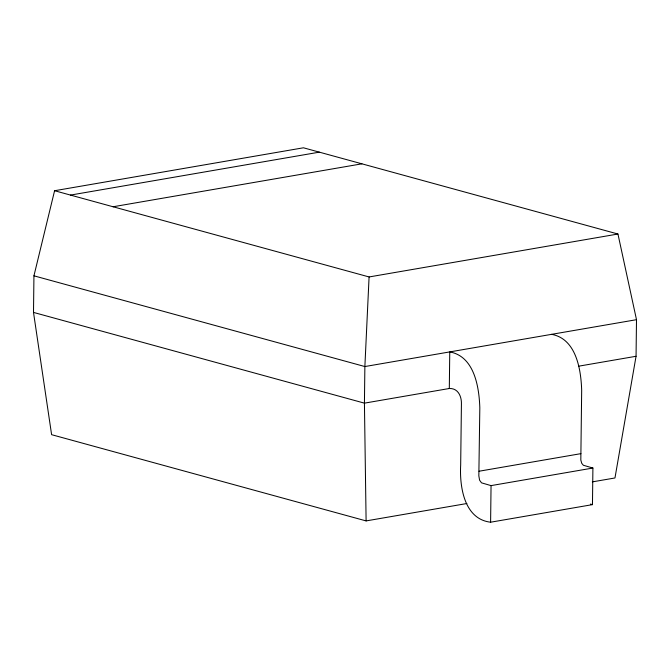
<?xml version="1.0" encoding="UTF-8"?>
<svg xmlns="http://www.w3.org/2000/svg" width="670" height="670" viewBox="0 0 670 670"><rect width="100%" height="100%" fill="white"/><g stroke="black" fill="none" stroke-linecap="round" stroke-linejoin="round"><path stroke-width="1" d="M466.881 503.522L366.105 520.908L51.607 434.679L33.5 312.413L33.944 275.822L54.588 190.724L303.451 147.794L617.949 234.023L636.5 319.691L636.056 356.281L614.968 477.97L592.347 481.872M449.31 388.5L449.763 351.909C474.41 356.406 479.151 387.109 479.82 407.904L478.841 475.826L479.586 480.189L481.521 482.844L491.051 485.616L592.908 468.037L592.464 504.636L490.607 522.206C464.101 519.166 459.494 486.52 460.675 465.047L461.421 404.06C461.68 396.657 458.263 388.097 449.31 388.5L364.43 403.147L33.5 312.413M490.607 522.206L491.051 485.616M592.908 468.037L583.377 465.273L581.761 463.347L580.815 460.072L581.677 390.325C581.007 369.538 576.267 338.836 551.619 334.338M54.588 190.724L369.086 276.953L364.874 366.549L364.43 403.147L366.105 520.908M70.484 195.087L319.356 152.157M113.062 206.762L361.926 163.823M369.086 276.953L617.949 234.023M636.5 319.691L364.874 366.549L33.944 275.822M578.78 366.163L636.056 356.281M479.042 471.228L580.907 453.649M590.446 504.083L592.464 504.636"/></g></svg>
